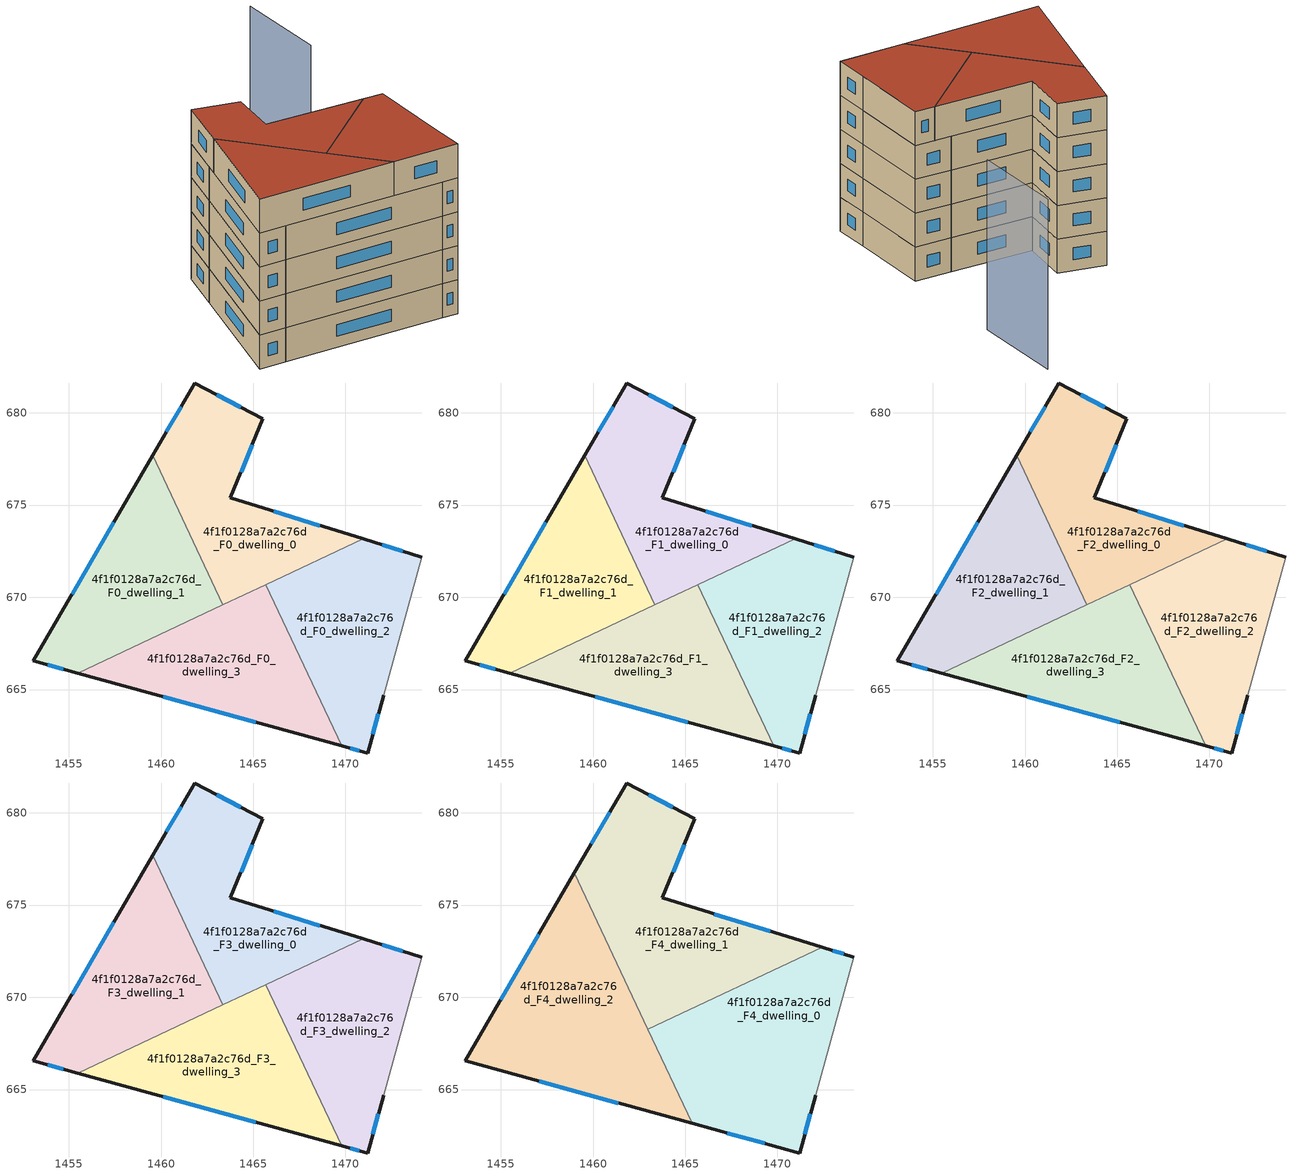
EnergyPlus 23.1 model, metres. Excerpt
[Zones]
4f1f0128a7a2c76d_F0_dwelling_0
 floor ground (EU_floor_Construction): 1465.52,679.67 1463.76,675.39 1470.95,673.16 1463.36,669.59 1459.55,677.7 1461.82,681.62 z0
 wall outside (EU_wall_Construction): 1470.95,673.16 1463.76,675.39 1465.52,679.67 1461.82,681.62 1459.55,677.7 z0:3
 wall to 4f1f0128a7a2c76d_F0_dwelling_1 (EU_wall_Construction): 1459.55,677.7 1463.36,669.59 z0:3
 wall to 4f1f0128a7a2c76d_F0_dwelling_2 (EU_wall_Construction): 1465.69,670.69 1470.95,673.16 z0:3
 wall to 4f1f0128a7a2c76d_F0_dwelling_3 (EU_wall_Construction): 1463.36,669.59 1465.69,670.69 z0:3
 window (EU_Window_Construction): 1468.62,673.89 1466.1,674.66 / 1461.08,680.34 1460.29,678.97 / 1464.32,680.3 1463.03,680.98 / 1464.34,676.78 1464.95,678.28 z0.98:2.02
4f1f0128a7a2c76d_F0_dwelling_1
 floor ground (EU_floor_Construction): 1459.55,677.7 1463.36,669.59 1455.47,665.89 1453.07,666.55 z0
 wall outside (EU_wall_Construction): 1459.55,677.7 1453.07,666.55 1455.47,665.89 z0:3
 wall to 4f1f0128a7a2c76d_F0_dwelling_3 (EU_wall_Construction): 1455.47,665.89 1463.36,669.59 z0:3
 window (EU_Window_Construction): 1453.85,666.33 1454.69,666.1 / 1457.44,674.07 1455.18,670.17 z0.98:2.02
4f1f0128a7a2c76d_F0_dwelling_2
 floor ground (EU_floor_Construction): 1474.13,672.18 1472.06,664.7 1471.2,661.56 1469.8,661.95 1465.69,670.69 1470.95,673.16 z0
 wall outside (EU_wall_Construction): 1474.13,672.18 1470.95,673.16 / 1469.8,661.95 1471.2,661.56 1472.06,664.7 z0:3
 wall adiabatic (EU_wall_Construction): 1472.06,664.7 1474.13,672.18 z0:3
 wall to 4f1f0128a7a2c76d_F0_dwelling_3 (EU_wall_Construction): 1465.69,670.69 1469.8,661.95 z0:3
 window (EU_Window_Construction): 1473.1,672.5 1471.99,672.84 / 1471.48,662.58 1471.78,663.68 / 1470.26,661.82 1470.75,661.68 z0.98:2.02
4f1f0128a7a2c76d_F0_dwelling_3
 floor ground (EU_floor_Construction): 1465.69,670.69 1469.8,661.95 1455.47,665.89 z0
 wall outside (EU_wall_Construction): 1455.47,665.89 1469.8,661.95 z0:3
 window (EU_Window_Construction): 1460.13,664.61 1465.14,663.23 z0.98:2.02
4f1f0128a7a2c76d_F1_dwelling_0
 floor to 4f1f0128a7a2c76d_F0_dwelling_0 (EU_floor_Construction): 1465.52,679.67 1463.76,675.39 1470.95,673.16 1463.36,669.59 1459.55,677.7 1461.82,681.62 z3
 wall outside (EU_wall_Construction): 1470.95,673.16 1463.76,675.39 1465.52,679.67 1461.82,681.62 1459.55,677.7 z3:6
 wall to 4f1f0128a7a2c76d_F1_dwelling_1 (EU_wall_Construction): 1459.55,677.7 1463.36,669.59 z3:6
 wall to 4f1f0128a7a2c76d_F1_dwelling_2 (EU_wall_Construction): 1465.69,670.69 1470.95,673.16 z3:6
 wall to 4f1f0128a7a2c76d_F1_dwelling_3 (EU_wall_Construction): 1463.36,669.59 1465.69,670.69 z3:6
 window (EU_Window_Construction): 1468.62,673.89 1466.1,674.66 / 1461.08,680.34 1460.29,678.97 / 1464.32,680.3 1463.03,680.98 / 1464.34,676.78 1464.95,678.28 z3.98:5.02
4f1f0128a7a2c76d_F1_dwelling_1
 floor to 4f1f0128a7a2c76d_F0_dwelling_1 (EU_floor_Construction): 1459.55,677.7 1463.36,669.59 1455.47,665.89 1453.07,666.55 z3
 wall outside (EU_wall_Construction): 1459.55,677.7 1453.07,666.55 1455.47,665.89 z3:6
 wall to 4f1f0128a7a2c76d_F1_dwelling_3 (EU_wall_Construction): 1455.47,665.89 1463.36,669.59 z3:6
 window (EU_Window_Construction): 1453.85,666.33 1454.69,666.1 / 1457.44,674.07 1455.18,670.17 z3.98:5.02
4f1f0128a7a2c76d_F1_dwelling_2
 floor to 4f1f0128a7a2c76d_F0_dwelling_2 (EU_floor_Construction): 1474.13,672.18 1472.06,664.7 1471.2,661.56 1469.8,661.95 1465.69,670.69 1470.95,673.16 z3
 wall outside (EU_wall_Construction): 1474.13,672.18 1470.95,673.16 / 1469.8,661.95 1471.2,661.56 1472.06,664.7 z3:6
 wall adiabatic (EU_wall_Construction): 1472.06,664.7 1474.13,672.18 z3:6
 wall to 4f1f0128a7a2c76d_F1_dwelling_3 (EU_wall_Construction): 1465.69,670.69 1469.8,661.95 z3:6
 window (EU_Window_Construction): 1473.1,672.5 1471.99,672.84 / 1471.48,662.58 1471.78,663.68 / 1470.26,661.82 1470.75,661.68 z3.98:5.02
4f1f0128a7a2c76d_F1_dwelling_3
 floor to 4f1f0128a7a2c76d_F0_dwelling_3 (EU_floor_Construction): 1465.69,670.69 1469.8,661.95 1455.47,665.89 z3
 wall outside (EU_wall_Construction): 1455.47,665.89 1469.8,661.95 z3:6
 window (EU_Window_Construction): 1460.13,664.61 1465.14,663.23 z3.98:5.02
4f1f0128a7a2c76d_F2_dwelling_0
 floor to 4f1f0128a7a2c76d_F1_dwelling_0 (EU_floor_Construction): 1465.52,679.67 1463.76,675.39 1470.95,673.16 1463.36,669.59 1459.55,677.7 1461.82,681.62 z6
 wall outside (EU_wall_Construction): 1470.95,673.16 1463.76,675.39 1465.52,679.67 1461.82,681.62 1459.55,677.7 z6:9
 wall to 4f1f0128a7a2c76d_F2_dwelling_1 (EU_wall_Construction): 1459.55,677.7 1463.36,669.59 z6:9
 wall to 4f1f0128a7a2c76d_F2_dwelling_2 (EU_wall_Construction): 1465.69,670.69 1470.95,673.16 z6:9
 wall to 4f1f0128a7a2c76d_F2_dwelling_3 (EU_wall_Construction): 1463.36,669.59 1465.69,670.69 z6:9
 window (EU_Window_Construction): 1468.62,673.89 1466.1,674.66 / 1461.08,680.34 1460.29,678.97 / 1464.32,680.3 1463.03,680.98 / 1464.34,676.78 1464.95,678.28 z6.98:8.02
4f1f0128a7a2c76d_F2_dwelling_1
 floor to 4f1f0128a7a2c76d_F1_dwelling_1 (EU_floor_Construction): 1459.55,677.7 1463.36,669.59 1455.47,665.89 1453.07,666.55 z6
 wall outside (EU_wall_Construction): 1459.55,677.7 1453.07,666.55 1455.47,665.89 z6:9
 wall to 4f1f0128a7a2c76d_F2_dwelling_3 (EU_wall_Construction): 1455.47,665.89 1463.36,669.59 z6:9
 window (EU_Window_Construction): 1453.85,666.33 1454.69,666.1 / 1457.44,674.07 1455.18,670.17 z6.98:8.02
4f1f0128a7a2c76d_F2_dwelling_2
 floor to 4f1f0128a7a2c76d_F1_dwelling_2 (EU_floor_Construction): 1474.13,672.18 1472.06,664.7 1471.2,661.56 1469.8,661.95 1465.69,670.69 1470.95,673.16 z6
 wall outside (EU_wall_Construction): 1474.13,672.18 1470.95,673.16 / 1469.8,661.95 1471.2,661.56 1472.06,664.7 z6:9
 wall adiabatic (EU_wall_Construction): 1472.06,664.7 1474.13,672.18 z6:9
 wall to 4f1f0128a7a2c76d_F2_dwelling_3 (EU_wall_Construction): 1465.69,670.69 1469.8,661.95 z6:9
 window (EU_Window_Construction): 1473.1,672.5 1471.99,672.84 / 1471.48,662.58 1471.78,663.68 / 1470.26,661.82 1470.75,661.68 z6.98:8.02
4f1f0128a7a2c76d_F2_dwelling_3
 floor to 4f1f0128a7a2c76d_F1_dwelling_3 (EU_floor_Construction): 1465.69,670.69 1469.8,661.95 1455.47,665.89 z6
 wall outside (EU_wall_Construction): 1455.47,665.89 1469.8,661.95 z6:9
 window (EU_Window_Construction): 1460.13,664.61 1465.14,663.23 z6.98:8.02
4f1f0128a7a2c76d_F3_dwelling_0
 floor to 4f1f0128a7a2c76d_F2_dwelling_0 (EU_floor_Construction): 1465.52,679.67 1463.76,675.39 1470.95,673.16 1463.36,669.59 1459.55,677.7 1461.82,681.62 z9
 wall outside (EU_wall_Construction): 1470.95,673.16 1463.76,675.39 1465.52,679.67 1461.82,681.62 1459.55,677.7 z9:12
 wall to 4f1f0128a7a2c76d_F3_dwelling_1 (EU_wall_Construction): 1459.55,677.7 1463.36,669.59 z9:12
 wall to 4f1f0128a7a2c76d_F3_dwelling_2 (EU_wall_Construction): 1465.69,670.69 1470.95,673.16 z9:12
 wall to 4f1f0128a7a2c76d_F3_dwelling_3 (EU_wall_Construction): 1463.36,669.59 1465.69,670.69 z9:12
 window (EU_Window_Construction): 1468.62,673.89 1466.1,674.66 / 1461.08,680.34 1460.29,678.97 / 1464.32,680.3 1463.03,680.98 / 1464.34,676.78 1464.95,678.28 z9.98:11.02
4f1f0128a7a2c76d_F3_dwelling_1
 floor to 4f1f0128a7a2c76d_F2_dwelling_1 (EU_floor_Construction): 1459.55,677.7 1463.36,669.59 1455.47,665.89 1453.07,666.55 z9
 wall outside (EU_wall_Construction): 1459.55,677.7 1453.07,666.55 1455.47,665.89 z9:12
 wall to 4f1f0128a7a2c76d_F3_dwelling_3 (EU_wall_Construction): 1455.47,665.89 1463.36,669.59 z9:12
 window (EU_Window_Construction): 1453.85,666.33 1454.69,666.1 / 1457.44,674.07 1455.18,670.17 z9.98:11.02
4f1f0128a7a2c76d_F3_dwelling_2
 floor to 4f1f0128a7a2c76d_F2_dwelling_2 (EU_floor_Construction): 1474.13,672.18 1472.06,664.7 1471.2,661.56 1469.8,661.95 1465.69,670.69 1470.95,673.16 z9
 wall outside (EU_wall_Construction): 1474.13,672.18 1470.95,673.16 / 1469.8,661.95 1471.2,661.56 1472.06,664.7 z9:12
 wall adiabatic (EU_wall_Construction): 1472.06,664.7 1474.13,672.18 z9:12
 wall to 4f1f0128a7a2c76d_F3_dwelling_3 (EU_wall_Construction): 1465.69,670.69 1469.8,661.95 z9:12
 window (EU_Window_Construction): 1473.1,672.5 1471.99,672.84 / 1471.48,662.58 1471.78,663.68 / 1470.26,661.82 1470.75,661.68 z9.98:11.02
4f1f0128a7a2c76d_F3_dwelling_3
 floor to 4f1f0128a7a2c76d_F2_dwelling_3 (EU_floor_Construction): 1465.69,670.69 1469.8,661.95 1455.47,665.89 z9
 wall outside (EU_wall_Construction): 1455.47,665.89 1469.8,661.95 z9:12
 window (EU_Window_Construction): 1460.13,664.61 1465.14,663.23 z9.98:11.02
4f1f0128a7a2c76d_F4_dwelling_0
 floor to 4f1f0128a7a2c76d_F3_dwelling_2 (EU_floor_Construction): 1474.13,672.18 1472.06,664.7 1471.2,661.56 1469.8,661.95 1466.13,669.74 1472.43,672.71 z12
 floor to 4f1f0128a7a2c76d_F3_dwelling_3 (EU_floor_Construction): 1466.13,669.74 1469.8,661.95 1465.37,663.16 1462.98,668.26 z12
 wall outside (EU_wall_Construction): 1465.37,663.16 1471.2,661.56 1472.06,664.7 / 1474.13,672.18 1472.43,672.71 z12:15
 wall to 4f1f0128a7a2c76d_F4_dwelling_1 (EU_wall_Construction): 1472.43,672.71 1462.98,668.26 z12:15
 wall adiabatic (EU_wall_Construction): 1472.06,664.7 1474.13,672.18 z12:15
 wall to 4f1f0128a7a2c76d_F4_dwelling_2 (EU_wall_Construction): 1462.98,668.26 1465.37,663.16 z12:15
 window (EU_Window_Construction): 1471.48,662.58 1471.78,663.68 / 1467.27,662.64 1469.31,662.08 / 1473.58,672.35 1472.99,672.53 z12.98:14.02
 roof outside (EU_roof_Construction): 1471.2,661.56 1472.06,664.7 1474.13,672.18 1472.43,672.71 1462.98,668.26 1465.37,663.16 z15
4f1f0128a7a2c76d_F4_dwelling_1
 floor to 4f1f0128a7a2c76d_F3_dwelling_0 (EU_floor_Construction): 1465.52,679.67 1463.76,675.39 1470.95,673.16 1463.36,669.59 1459.55,677.7 1461.82,681.62 z12
 floor to 4f1f0128a7a2c76d_F3_dwelling_1 (EU_floor_Construction): 1459.55,677.7 1463.36,669.59 1462.53,669.2 1458.99,676.74 z12
 floor to 4f1f0128a7a2c76d_F3_dwelling_2 (EU_floor_Construction): 1472.43,672.71 1466.13,669.74 1465.69,670.69 1470.95,673.16 z12
 floor to 4f1f0128a7a2c76d_F3_dwelling_3 (EU_floor_Construction): 1465.69,670.69 1466.13,669.74 1462.98,668.26 1462.53,669.2 z12
 wall outside (EU_wall_Construction): 1472.43,672.71 1463.76,675.39 1465.52,679.67 1461.82,681.62 1458.99,676.74 z12:15
 wall to 4f1f0128a7a2c76d_F4_dwelling_2 (EU_wall_Construction): 1458.99,676.74 1462.98,668.26 z12:15
 window (EU_Window_Construction): 1460.9,680.03 1459.91,678.33 / 1464.32,680.3 1463.03,680.98 / 1464.34,676.78 1464.95,678.28 / 1469.61,673.58 1466.58,674.52 z12.98:14.02
 roof outside (EU_roof_Construction): 1472.43,672.71 1463.76,675.39 1465.52,679.67 1461.82,681.62 1458.99,676.74 1462.98,668.26 z15
4f1f0128a7a2c76d_F4_dwelling_2
 floor to 4f1f0128a7a2c76d_F3_dwelling_1 (EU_floor_Construction): 1458.99,676.74 1462.53,669.2 1455.48,665.89 1453.07,666.55 z12
 floor to 4f1f0128a7a2c76d_F3_dwelling_3 (EU_floor_Construction): 1462.53,669.2 1465.37,663.16 1455.48,665.89 z12
 wall outside (EU_wall_Construction): 1458.99,676.74 1453.07,666.55 1465.37,663.16 z12:15
 window (EU_Window_Construction): 1457.07,665.45 1461.37,664.26 / 1457.07,673.42 1455,669.86 z12.98:14.02
 roof outside (EU_roof_Construction): 1465.37,663.16 1458.99,676.74 1453.07,666.55 z15
shading: 1476.99,682.36 1479.21,690.81 z0:15
[Building]
EU S2 Campaign: North Axis=0; Terrain=City; Solar Distribution=FullExterior
[Site:Location]
Bologna: Latitude=44.5; Longitude=11.25; Time Zone=1; Elevation=37
[SizingPeriod:WeatherFileDays]
AnnualSizingPeriod: Begin Month=1; Begin Day of Month=1; End Month=12; End Day of Month=31; Day of Week for Start Day=Monday; Use Weather File Daylight Saving Period=No; Use Weather File Rain and Snow Indicators=No
[MATERIAL]
EU_InternalMass_Material: Roughness=MediumRough; Thickness=0.1; Conductivity=1; Density=1800; Specific Heat=900; Thermal Absorptance=0.9; Solar Absorptance=0.7; Visible Absorptance=0.7
[MATERIAL:NOMASS] Roughness=MediumRough; Thermal Absorptance=0.9; Solar Absorptance=0.7; Visible Absorptance=0.7
Name | Thermal Resistance
EU_wall_NoMass | 0.905828
EU_roof_NoMass | 0.37593
EU_floor_NoMass | 0.67114
[WINDOWMATERIAL:SIMPLEGLAZINGSYSTEM]
EU_Window_SimpleGlazing: UFactor=4.52486; Solar Heat Gain Coefficient=0.85; Visible Transmittance=0.85
[CONSTRUCTION]
EU_wall_Construction: EU_wall_NoMass
EU_roof_Construction: EU_roof_NoMass
EU_floor_Construction: EU_floor_NoMass
EU_Window_Construction: EU_Window_SimpleGlazing
EU_InternalMass_Construction: EU_InternalMass_Material
[ZONE] Type=1; Multiplier=1; Ceiling Height=autocalculate; Floor Area=autocalculate; Part of Total Floor Area=Yes
Name | Volume
4f1f0128a7a2c76d_F0_dwelling_0; 4f1f0128a7a2c76d_F1_dwelling_0; 4f1f0128a7a2c76d_F2_dwelling_0; 4f1f0128a7a2c76d_F3_dwelling_0 | 163.531
4f1f0128a7a2c76d_F4_dwelling_0 | 218.046
4f1f0128a7a2c76d_F0_dwelling_1; 4f1f0128a7a2c76d_F1_dwelling_1; 4f1f0128a7a2c76d_F2_dwelling_1; 4f1f0128a7a2c76d_F3_dwelling_1; 4f1f0128a7a2c76d_F0_dwelling_2; 4f1f0128a7a2c76d_F1_dwelling_2; 4f1f0128a7a2c76d_F2_dwelling_2; 4f1f0128a7a2c76d_F3_dwelling_2 | 163.537
4f1f0128a7a2c76d_F4_dwelling_1 | 218.048
4f1f0128a7a2c76d_F4_dwelling_2 | 218.052
4f1f0128a7a2c76d_F0_dwelling_3; 4f1f0128a7a2c76d_F1_dwelling_3; 4f1f0128a7a2c76d_F2_dwelling_3; 4f1f0128a7a2c76d_F3_dwelling_3 | 163.536
[INTERNALMASS] Construction=EU_InternalMass_Construction
Name | Zone or ZoneList | Surface Area
4f1f0128a7a2c76d_F0_dwelling_0_EU_InternalMass | 4f1f0128a7a2c76d_F0_dwelling_0 | 54.5105
4f1f0128a7a2c76d_F0_dwelling_1_EU_InternalMass | 4f1f0128a7a2c76d_F0_dwelling_1 | 54.5125
4f1f0128a7a2c76d_F0_dwelling_2_EU_InternalMass | 4f1f0128a7a2c76d_F0_dwelling_2 | 54.5125
4f1f0128a7a2c76d_F0_dwelling_3_EU_InternalMass | 4f1f0128a7a2c76d_F0_dwelling_3 | 54.5122
4f1f0128a7a2c76d_F1_dwelling_0_EU_InternalMass | 4f1f0128a7a2c76d_F1_dwelling_0 | 54.5105
4f1f0128a7a2c76d_F1_dwelling_1_EU_InternalMass | 4f1f0128a7a2c76d_F1_dwelling_1 | 54.5125
4f1f0128a7a2c76d_F1_dwelling_2_EU_InternalMass | 4f1f0128a7a2c76d_F1_dwelling_2 | 54.5125
4f1f0128a7a2c76d_F1_dwelling_3_EU_InternalMass | 4f1f0128a7a2c76d_F1_dwelling_3 | 54.5122
4f1f0128a7a2c76d_F2_dwelling_0_EU_InternalMass | 4f1f0128a7a2c76d_F2_dwelling_0 | 54.5105
4f1f0128a7a2c76d_F2_dwelling_1_EU_InternalMass | 4f1f0128a7a2c76d_F2_dwelling_1 | 54.5125
4f1f0128a7a2c76d_F2_dwelling_2_EU_InternalMass | 4f1f0128a7a2c76d_F2_dwelling_2 | 54.5125
4f1f0128a7a2c76d_F2_dwelling_3_EU_InternalMass | 4f1f0128a7a2c76d_F2_dwelling_3 | 54.5122
4f1f0128a7a2c76d_F3_dwelling_0_EU_InternalMass | 4f1f0128a7a2c76d_F3_dwelling_0 | 54.5105
4f1f0128a7a2c76d_F3_dwelling_1_EU_InternalMass | 4f1f0128a7a2c76d_F3_dwelling_1 | 54.5125
4f1f0128a7a2c76d_F3_dwelling_2_EU_InternalMass | 4f1f0128a7a2c76d_F3_dwelling_2 | 54.5125
4f1f0128a7a2c76d_F3_dwelling_3_EU_InternalMass | 4f1f0128a7a2c76d_F3_dwelling_3 | 54.5122
4f1f0128a7a2c76d_F4_dwelling_0_EU_InternalMass | 4f1f0128a7a2c76d_F4_dwelling_0 | 72.6812
4f1f0128a7a2c76d_F4_dwelling_1_EU_InternalMass | 4f1f0128a7a2c76d_F4_dwelling_1 | 72.6811
4f1f0128a7a2c76d_F4_dwelling_2_EU_InternalMass | 4f1f0128a7a2c76d_F4_dwelling_2 | 72.6841
[OTHEREQUIPMENT] Fuel Type=Electricity; Design Level Calculation Method=Watts/Area; Power per Zone Floor Area=1; Fraction Latent=0; Fraction Radiant=0; Fraction Lost=0; Carbon Dioxide Generation Rate=0; EndUse Subcategory=EU_Step8_InternalGains
Name | Zone or ZoneList or Space or SpaceList | Schedule
EU_Step8_InternalGain_4f1f0128a7a2c76d_F0_dwelling_0_f000 | 4f1f0128a7a2c76d_F0_dwelling_0 | EU_Step8_GainSchedule_4f1f0128a7a2c76d_F0_dwelling_0_f000
EU_Step8_InternalGain_4f1f0128a7a2c76d_F0_dwelling_1_f000 | 4f1f0128a7a2c76d_F0_dwelling_1 | EU_Step8_GainSchedule_4f1f0128a7a2c76d_F0_dwelling_1_f000
EU_Step8_InternalGain_4f1f0128a7a2c76d_F0_dwelling_2_f000 | 4f1f0128a7a2c76d_F0_dwelling_2 | EU_Step8_GainSchedule_4f1f0128a7a2c76d_F0_dwelling_2_f000
EU_Step8_InternalGain_4f1f0128a7a2c76d_F0_dwelling_3_f000 | 4f1f0128a7a2c76d_F0_dwelling_3 | EU_Step8_GainSchedule_4f1f0128a7a2c76d_F0_dwelling_3_f000
EU_Step8_InternalGain_4f1f0128a7a2c76d_F1_dwelling_0_f000 | 4f1f0128a7a2c76d_F1_dwelling_0 | EU_Step8_GainSchedule_4f1f0128a7a2c76d_F1_dwelling_0_f000
EU_Step8_InternalGain_4f1f0128a7a2c76d_F1_dwelling_1_f000 | 4f1f0128a7a2c76d_F1_dwelling_1 | EU_Step8_GainSchedule_4f1f0128a7a2c76d_F1_dwelling_1_f000
EU_Step8_InternalGain_4f1f0128a7a2c76d_F1_dwelling_2_f000 | 4f1f0128a7a2c76d_F1_dwelling_2 | EU_Step8_GainSchedule_4f1f0128a7a2c76d_F1_dwelling_2_f000
EU_Step8_InternalGain_4f1f0128a7a2c76d_F1_dwelling_3_f000 | 4f1f0128a7a2c76d_F1_dwelling_3 | EU_Step8_GainSchedule_4f1f0128a7a2c76d_F1_dwelling_3_f000
EU_Step8_InternalGain_4f1f0128a7a2c76d_F2_dwelling_0_f000 | 4f1f0128a7a2c76d_F2_dwelling_0 | EU_Step8_GainSchedule_4f1f0128a7a2c76d_F2_dwelling_0_f000
EU_Step8_InternalGain_4f1f0128a7a2c76d_F2_dwelling_1_f000 | 4f1f0128a7a2c76d_F2_dwelling_1 | EU_Step8_GainSchedule_4f1f0128a7a2c76d_F2_dwelling_1_f000
EU_Step8_InternalGain_4f1f0128a7a2c76d_F2_dwelling_2_f000 | 4f1f0128a7a2c76d_F2_dwelling_2 | EU_Step8_GainSchedule_4f1f0128a7a2c76d_F2_dwelling_2_f000
EU_Step8_InternalGain_4f1f0128a7a2c76d_F2_dwelling_3_f000 | 4f1f0128a7a2c76d_F2_dwelling_3 | EU_Step8_GainSchedule_4f1f0128a7a2c76d_F2_dwelling_3_f000
EU_Step8_InternalGain_4f1f0128a7a2c76d_F3_dwelling_0_f000 | 4f1f0128a7a2c76d_F3_dwelling_0 | EU_Step8_GainSchedule_4f1f0128a7a2c76d_F3_dwelling_0_f000
EU_Step8_InternalGain_4f1f0128a7a2c76d_F3_dwelling_1_f000 | 4f1f0128a7a2c76d_F3_dwelling_1 | EU_Step8_GainSchedule_4f1f0128a7a2c76d_F3_dwelling_1_f000
EU_Step8_InternalGain_4f1f0128a7a2c76d_F3_dwelling_2_f000 | 4f1f0128a7a2c76d_F3_dwelling_2 | EU_Step8_GainSchedule_4f1f0128a7a2c76d_F3_dwelling_2_f000
EU_Step8_InternalGain_4f1f0128a7a2c76d_F3_dwelling_3_f000 | 4f1f0128a7a2c76d_F3_dwelling_3 | EU_Step8_GainSchedule_4f1f0128a7a2c76d_F3_dwelling_3_f000
EU_Step8_InternalGain_4f1f0128a7a2c76d_F4_dwelling_0_f000 | 4f1f0128a7a2c76d_F4_dwelling_0 | EU_Step8_GainSchedule_4f1f0128a7a2c76d_F4_dwelling_0_f000
EU_Step8_InternalGain_4f1f0128a7a2c76d_F4_dwelling_1_f000 | 4f1f0128a7a2c76d_F4_dwelling_1 | EU_Step8_GainSchedule_4f1f0128a7a2c76d_F4_dwelling_1_f000
EU_Step8_InternalGain_4f1f0128a7a2c76d_F4_dwelling_2_f000 | 4f1f0128a7a2c76d_F4_dwelling_2 | EU_Step8_GainSchedule_4f1f0128a7a2c76d_F4_dwelling_2_f000
[ZONEVENTILATION:DESIGNFLOWRATE] Schedule=EU_AlwaysOn; Design Flow Rate Calculation Method=AirChanges/Hour; Air Changes per Hour=0.73129; Ventilation Type=Natural; Fan Pressure Rise=0; Fan Total Efficiency=1; Constant Term Coefficient=1; Temperature Term Coefficient=0; Velocity Term Coefficient=0; Velocity Squared Term Coefficient=0; Minimum Indoor Temperature=-100; Maximum Indoor Temperature=100; Delta Temperature=-100; Minimum Outdoor Temperature=-100; Maximum Outdoor Temperature=100; Maximum Wind Speed=40
Name | Zone or ZoneList or Space or SpaceList
EU_ConstantAir_4f1f0128a7a2c76d_F0_dwelling_0 | 4f1f0128a7a2c76d_F0_dwelling_0
EU_ConstantAir_4f1f0128a7a2c76d_F0_dwelling_1 | 4f1f0128a7a2c76d_F0_dwelling_1
EU_ConstantAir_4f1f0128a7a2c76d_F0_dwelling_2 | 4f1f0128a7a2c76d_F0_dwelling_2
EU_ConstantAir_4f1f0128a7a2c76d_F0_dwelling_3 | 4f1f0128a7a2c76d_F0_dwelling_3
EU_ConstantAir_4f1f0128a7a2c76d_F1_dwelling_0 | 4f1f0128a7a2c76d_F1_dwelling_0
EU_ConstantAir_4f1f0128a7a2c76d_F1_dwelling_1 | 4f1f0128a7a2c76d_F1_dwelling_1
EU_ConstantAir_4f1f0128a7a2c76d_F1_dwelling_2 | 4f1f0128a7a2c76d_F1_dwelling_2
EU_ConstantAir_4f1f0128a7a2c76d_F1_dwelling_3 | 4f1f0128a7a2c76d_F1_dwelling_3
EU_ConstantAir_4f1f0128a7a2c76d_F2_dwelling_0 | 4f1f0128a7a2c76d_F2_dwelling_0
EU_ConstantAir_4f1f0128a7a2c76d_F2_dwelling_1 | 4f1f0128a7a2c76d_F2_dwelling_1
EU_ConstantAir_4f1f0128a7a2c76d_F2_dwelling_2 | 4f1f0128a7a2c76d_F2_dwelling_2
EU_ConstantAir_4f1f0128a7a2c76d_F2_dwelling_3 | 4f1f0128a7a2c76d_F2_dwelling_3
EU_ConstantAir_4f1f0128a7a2c76d_F3_dwelling_0 | 4f1f0128a7a2c76d_F3_dwelling_0
EU_ConstantAir_4f1f0128a7a2c76d_F3_dwelling_1 | 4f1f0128a7a2c76d_F3_dwelling_1
EU_ConstantAir_4f1f0128a7a2c76d_F3_dwelling_2 | 4f1f0128a7a2c76d_F3_dwelling_2
EU_ConstantAir_4f1f0128a7a2c76d_F3_dwelling_3 | 4f1f0128a7a2c76d_F3_dwelling_3
EU_ConstantAir_4f1f0128a7a2c76d_F4_dwelling_0 | 4f1f0128a7a2c76d_F4_dwelling_0
EU_ConstantAir_4f1f0128a7a2c76d_F4_dwelling_1 | 4f1f0128a7a2c76d_F4_dwelling_1
EU_ConstantAir_4f1f0128a7a2c76d_F4_dwelling_2 | 4f1f0128a7a2c76d_F4_dwelling_2
[HVACTEMPLATE:THERMOSTAT] Constant Heating Setpoint=20; Constant Cooling Setpoint=50
EU_HeatOnly_4f1f0128a7a2c76d_F0_dwelling_0; EU_HeatOnly_4f1f0128a7a2c76d_F0_dwelling_1; EU_HeatOnly_4f1f0128a7a2c76d_F0_dwelling_2; EU_HeatOnly_4f1f0128a7a2c76d_F0_dwelling_3; EU_HeatOnly_4f1f0128a7a2c76d_F1_dwelling_0; EU_HeatOnly_4f1f0128a7a2c76d_F1_dwelling_1; EU_HeatOnly_4f1f0128a7a2c76d_F1_dwelling_2; EU_HeatOnly_4f1f0128a7a2c76d_F1_dwelling_3; EU_HeatOnly_4f1f0128a7a2c76d_F2_dwelling_0; EU_HeatOnly_4f1f0128a7a2c76d_F2_dwelling_1; EU_HeatOnly_4f1f0128a7a2c76d_F2_dwelling_2; EU_HeatOnly_4f1f0128a7a2c76d_F2_dwelling_3; EU_HeatOnly_4f1f0128a7a2c76d_F3_dwelling_0; EU_HeatOnly_4f1f0128a7a2c76d_F3_dwelling_1; EU_HeatOnly_4f1f0128a7a2c76d_F3_dwelling_2; EU_HeatOnly_4f1f0128a7a2c76d_F3_dwelling_3; EU_HeatOnly_4f1f0128a7a2c76d_F4_dwelling_0; EU_HeatOnly_4f1f0128a7a2c76d_F4_dwelling_1; EU_HeatOnly_4f1f0128a7a2c76d_F4_dwelling_2
[HVACTEMPLATE:ZONE:IDEALLOADSAIRSYSTEM] System Availability Schedule=EU_AlwaysOn; Maximum Heating Supply Air Temperature=50; Minimum Cooling Supply Air Temperature=13; Maximum Heating Supply Air Humidity Ratio=0.0156; Minimum Cooling Supply Air Humidity Ratio=0.0077; Heating Limit=NoLimit; Cooling Limit=NoLimit; Heating Availability Schedule=EU_AlwaysOn; Cooling Availability Schedule=EU_CoolingOff; Dehumidification Control Type=ConstantSensibleHeatRatio; Cooling Sensible Heat Ratio=0.7; Dehumidification Setpoint=60; Humidification Control Type=None; Humidification Setpoint=30; Outdoor Air Method=None; Outdoor Air Flow Rate per Person=0.00944; Outdoor Air Flow Rate per Zone Floor Area=0; Outdoor Air Flow Rate per Zone=0; Demand Controlled Ventilation Type=None; Outdoor Air Economizer Type=NoEconomizer; Heat Recovery Type=None; Sensible Heat Recovery Effectiveness=0.7; Latent Heat Recovery Effectiveness=0.65
Name | Template Thermostat
4f1f0128a7a2c76d_F0_dwelling_0 | EU_HeatOnly_4f1f0128a7a2c76d_F0_dwelling_0
4f1f0128a7a2c76d_F0_dwelling_1 | EU_HeatOnly_4f1f0128a7a2c76d_F0_dwelling_1
4f1f0128a7a2c76d_F0_dwelling_2 | EU_HeatOnly_4f1f0128a7a2c76d_F0_dwelling_2
4f1f0128a7a2c76d_F0_dwelling_3 | EU_HeatOnly_4f1f0128a7a2c76d_F0_dwelling_3
4f1f0128a7a2c76d_F1_dwelling_0 | EU_HeatOnly_4f1f0128a7a2c76d_F1_dwelling_0
4f1f0128a7a2c76d_F1_dwelling_1 | EU_HeatOnly_4f1f0128a7a2c76d_F1_dwelling_1
4f1f0128a7a2c76d_F1_dwelling_2 | EU_HeatOnly_4f1f0128a7a2c76d_F1_dwelling_2
4f1f0128a7a2c76d_F1_dwelling_3 | EU_HeatOnly_4f1f0128a7a2c76d_F1_dwelling_3
4f1f0128a7a2c76d_F2_dwelling_0 | EU_HeatOnly_4f1f0128a7a2c76d_F2_dwelling_0
4f1f0128a7a2c76d_F2_dwelling_1 | EU_HeatOnly_4f1f0128a7a2c76d_F2_dwelling_1
4f1f0128a7a2c76d_F2_dwelling_2 | EU_HeatOnly_4f1f0128a7a2c76d_F2_dwelling_2
4f1f0128a7a2c76d_F2_dwelling_3 | EU_HeatOnly_4f1f0128a7a2c76d_F2_dwelling_3
4f1f0128a7a2c76d_F3_dwelling_0 | EU_HeatOnly_4f1f0128a7a2c76d_F3_dwelling_0
4f1f0128a7a2c76d_F3_dwelling_1 | EU_HeatOnly_4f1f0128a7a2c76d_F3_dwelling_1
4f1f0128a7a2c76d_F3_dwelling_2 | EU_HeatOnly_4f1f0128a7a2c76d_F3_dwelling_2
4f1f0128a7a2c76d_F3_dwelling_3 | EU_HeatOnly_4f1f0128a7a2c76d_F3_dwelling_3
4f1f0128a7a2c76d_F4_dwelling_0 | EU_HeatOnly_4f1f0128a7a2c76d_F4_dwelling_0
4f1f0128a7a2c76d_F4_dwelling_1 | EU_HeatOnly_4f1f0128a7a2c76d_F4_dwelling_1
4f1f0128a7a2c76d_F4_dwelling_2 | EU_HeatOnly_4f1f0128a7a2c76d_F4_dwelling_2
[SIZING:ZONE] Zone Cooling Design Supply Air Temperature Input Method=SupplyAirTemperature; Zone Cooling Design Supply Air Temperature=13; Zone Heating Design Supply Air Temperature Input Method=SupplyAirTemperature; Zone Heating Design Supply Air Temperature=50; Zone Cooling Design Supply Air Humidity Ratio=0.008; Zone Heating Design Supply Air Humidity Ratio=0.008; Cooling Design Air Flow Method=DesignDay; Cooling Design Air Flow Rate=0; Cooling Minimum Air Flow per Zone Floor Area=0.000762; Cooling Minimum Air Flow=0; Cooling Minimum Air Flow Fraction=0.2; Heating Design Air Flow Method=DesignDay; Heating Design Air Flow Rate=0; Heating Maximum Air Flow per Zone Floor Area=0.002032; Heating Maximum Air Flow=0.141576; Heating Maximum Air Flow Fraction=0.3; Account for Dedicated Outdoor Air System=No; Dedicated Outdoor Air System Control Strategy=NeutralSupplyAir; Dedicated Outdoor Air Low Setpoint Temperature for Design=autosize; Dedicated Outdoor Air High Setpoint Temperature for Design=autosize; Zone Load Sizing Method=Sensible Load Only No Latent Load; Zone Latent Cooling Design Supply Air Humidity Ratio Input Method=HumidityRatioDifference; Zone Cooling Design Supply Air Humidity Ratio Difference=0.005; Zone Latent Heating Design Supply Air Humidity Ratio Input Method=HumidityRatioDifference; Zone Humidification Design Supply Air Humidity Ratio Difference=0.005
4f1f0128a7a2c76d_F0_dwelling_0; 4f1f0128a7a2c76d_F0_dwelling_1; 4f1f0128a7a2c76d_F0_dwelling_2; 4f1f0128a7a2c76d_F0_dwelling_3; 4f1f0128a7a2c76d_F1_dwelling_0; 4f1f0128a7a2c76d_F1_dwelling_1; 4f1f0128a7a2c76d_F1_dwelling_2; 4f1f0128a7a2c76d_F1_dwelling_3; 4f1f0128a7a2c76d_F2_dwelling_0; 4f1f0128a7a2c76d_F2_dwelling_1; 4f1f0128a7a2c76d_F2_dwelling_2; 4f1f0128a7a2c76d_F2_dwelling_3; 4f1f0128a7a2c76d_F3_dwelling_0; 4f1f0128a7a2c76d_F3_dwelling_1; 4f1f0128a7a2c76d_F3_dwelling_2; 4f1f0128a7a2c76d_F3_dwelling_3; 4f1f0128a7a2c76d_F4_dwelling_0; 4f1f0128a7a2c76d_F4_dwelling_1; 4f1f0128a7a2c76d_F4_dwelling_2
[SCHEDULE:CONSTANT]
Name | Hourly Value
EU_AlwaysOn | 1
EU_CoolingOff | 0
[SCHEDULE:FILE] Column Number=1; Rows to Skip at Top=0; Number of Hours of Data=8760; Column Separator=Comma; Interpolate to Timestep=No; Minutes per Item=60; Adjust Schedule for Daylight Savings=Yes
Name | File
EU_Step8_GainSchedule_4f1f0128a7a2c76d_F0_dwelling_0_f000 | ../../schedules/4f1f0128a7a2c76d/4f1f0128a7a2c76d_F0_dwelling_0_f000_gain.csv
EU_Step8_GainSchedule_4f1f0128a7a2c76d_F0_dwelling_1_f000 | ../../schedules/4f1f0128a7a2c76d/4f1f0128a7a2c76d_F0_dwelling_1_f000_gain.csv
EU_Step8_GainSchedule_4f1f0128a7a2c76d_F0_dwelling_2_f000 | ../../schedules/4f1f0128a7a2c76d/4f1f0128a7a2c76d_F0_dwelling_2_f000_gain.csv
EU_Step8_GainSchedule_4f1f0128a7a2c76d_F0_dwelling_3_f000 | ../../schedules/4f1f0128a7a2c76d/4f1f0128a7a2c76d_F0_dwelling_3_f000_gain.csv
EU_Step8_GainSchedule_4f1f0128a7a2c76d_F1_dwelling_0_f000 | ../../schedules/4f1f0128a7a2c76d/4f1f0128a7a2c76d_F1_dwelling_0_f000_gain.csv
EU_Step8_GainSchedule_4f1f0128a7a2c76d_F1_dwelling_1_f000 | ../../schedules/4f1f0128a7a2c76d/4f1f0128a7a2c76d_F1_dwelling_1_f000_gain.csv
EU_Step8_GainSchedule_4f1f0128a7a2c76d_F1_dwelling_2_f000 | ../../schedules/4f1f0128a7a2c76d/4f1f0128a7a2c76d_F1_dwelling_2_f000_gain.csv
EU_Step8_GainSchedule_4f1f0128a7a2c76d_F1_dwelling_3_f000 | ../../schedules/4f1f0128a7a2c76d/4f1f0128a7a2c76d_F1_dwelling_3_f000_gain.csv
EU_Step8_GainSchedule_4f1f0128a7a2c76d_F2_dwelling_0_f000 | ../../schedules/4f1f0128a7a2c76d/4f1f0128a7a2c76d_F2_dwelling_0_f000_gain.csv
EU_Step8_GainSchedule_4f1f0128a7a2c76d_F2_dwelling_1_f000 | ../../schedules/4f1f0128a7a2c76d/4f1f0128a7a2c76d_F2_dwelling_1_f000_gain.csv
EU_Step8_GainSchedule_4f1f0128a7a2c76d_F2_dwelling_2_f000 | ../../schedules/4f1f0128a7a2c76d/4f1f0128a7a2c76d_F2_dwelling_2_f000_gain.csv
EU_Step8_GainSchedule_4f1f0128a7a2c76d_F2_dwelling_3_f000 | ../../schedules/4f1f0128a7a2c76d/4f1f0128a7a2c76d_F2_dwelling_3_f000_gain.csv
EU_Step8_GainSchedule_4f1f0128a7a2c76d_F3_dwelling_0_f000 | ../../schedules/4f1f0128a7a2c76d/4f1f0128a7a2c76d_F3_dwelling_0_f000_gain.csv
EU_Step8_GainSchedule_4f1f0128a7a2c76d_F3_dwelling_1_f000 | ../../schedules/4f1f0128a7a2c76d/4f1f0128a7a2c76d_F3_dwelling_1_f000_gain.csv
EU_Step8_GainSchedule_4f1f0128a7a2c76d_F3_dwelling_2_f000 | ../../schedules/4f1f0128a7a2c76d/4f1f0128a7a2c76d_F3_dwelling_2_f000_gain.csv
EU_Step8_GainSchedule_4f1f0128a7a2c76d_F3_dwelling_3_f000 | ../../schedules/4f1f0128a7a2c76d/4f1f0128a7a2c76d_F3_dwelling_3_f000_gain.csv
EU_Step8_GainSchedule_4f1f0128a7a2c76d_F4_dwelling_0_f000 | ../../schedules/4f1f0128a7a2c76d/4f1f0128a7a2c76d_F4_dwelling_0_f000_gain.csv
EU_Step8_GainSchedule_4f1f0128a7a2c76d_F4_dwelling_1_f000 | ../../schedules/4f1f0128a7a2c76d/4f1f0128a7a2c76d_F4_dwelling_1_f000_gain.csv
EU_Step8_GainSchedule_4f1f0128a7a2c76d_F4_dwelling_2_f000 | ../../schedules/4f1f0128a7a2c76d/4f1f0128a7a2c76d_F4_dwelling_2_f000_gain.csv
